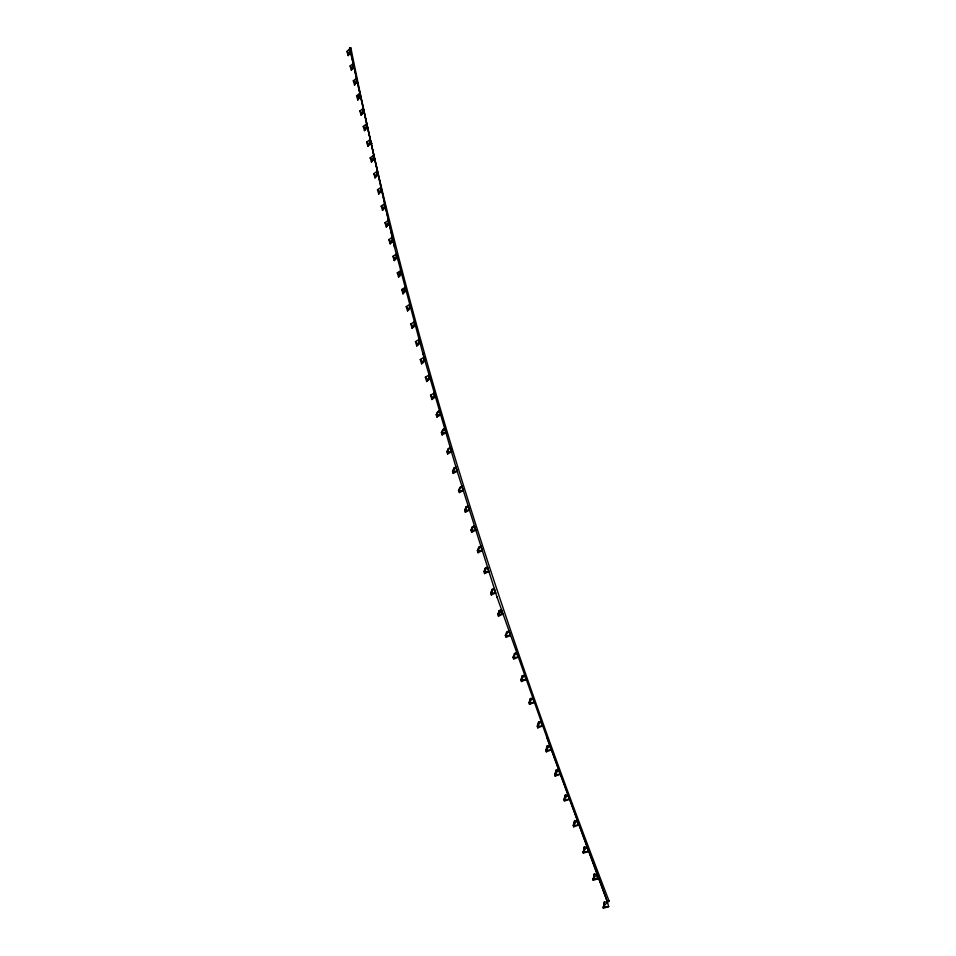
<?xml version="1.0" encoding="UTF-8"?>
<svg xmlns="http://www.w3.org/2000/svg" width="956" height="956" viewBox="0 0 956 956"><rect width="100%" height="100%" fill="white"/><g stroke="black" fill="none" stroke-linecap="round" stroke-linejoin="round"><path stroke-width="1.43" d="M350.888 47.931L349.609 47.8L349.454 53.656L348.163 55.579L346.944 51.433L350.888 47.931C409.18 339.93 502.27 623.491 609.056 901.042L607.43 902.129L547.214 738.45L496.905 596.663M353.134 63.586L352.645 68.258L351.33 70.158L350.111 66.012L353.134 63.586L353.947 66.382L351.33 70.158M359.659 93.389L359.157 98.098L357.807 99.962L356.576 95.791L359.659 93.389L360.46 96.15L359.157 98.098L356.576 95.791L360.46 96.15L357.807 99.962M362.993 108.614L362.491 113.358L361.117 115.186L359.886 111.016L362.993 108.614L363.794 111.362L362.491 113.358L359.886 111.016M366.375 124.077L365.861 128.833L364.475 130.649L363.244 126.467L366.375 124.077L367.176 126.801L365.861 128.833L363.244 126.467M373.378 155.47L372.852 160.273L371.43 162.03L370.187 157.836L373.378 155.47L374.178 158.146L372.852 160.273L370.187 157.836M377.034 171.315L376.497 176.155L375.051 177.888L373.808 173.681L377.034 171.315L377.823 173.992L376.497 176.155L373.808 173.681M380.739 187.424L380.201 192.287L378.743 193.984L377.489 189.778L380.739 187.424L381.528 190.065L380.201 192.287L377.489 189.778M384.515 203.783L383.965 208.671L382.484 210.344L381.217 206.126L384.515 203.783L385.304 206.4L383.965 208.671L381.217 206.126M388.351 220.406L387.789 225.317L386.284 226.954L385.017 222.736L388.351 220.406L389.128 222.999L387.789 225.317L385.017 222.736M392.235 237.291L391.673 242.238L390.144 243.84L388.877 239.609L392.235 237.291L393.012 239.872L391.673 242.238L388.877 239.609M396.346 254.045L395.772 259.016L394.219 260.594L392.952 256.351L396.346 254.045L397.122 256.602L395.772 259.016L392.952 256.351M400.731 270.524L400.158 275.519L398.58 277.061L397.302 272.819L400.731 270.524L401.496 273.046L400.158 275.519L397.302 272.819L401.496 273.046L398.58 277.061M409.742 304.343L409.144 309.409L407.507 310.879L406.228 306.625L409.742 304.343L410.494 306.828L409.144 309.409L406.228 306.625M414.366 321.718L413.757 326.809L412.096 328.243L410.817 323.976L414.366 321.718L415.119 324.168L413.757 326.809L410.817 323.976M419.075 339.404L418.465 344.53L416.768 345.929L415.49 341.65L419.075 339.404L419.815 341.83L418.465 344.53L415.49 341.65M423.914 357.305L423.293 362.467L421.572 363.818L420.281 359.54L423.914 357.305L424.655 359.707L423.293 362.467L420.281 359.54M434.311 392.988L433.666 398.21L431.885 399.5L430.582 395.198L434.311 392.988L435.028 395.33L433.666 398.21L430.582 395.198M436.952 417.031L437.609 411.785L439.425 410.53L440.716 414.844L436.952 417.031L436.235 414.737L437.609 411.785M442.114 434.908L442.783 429.614L444.636 428.408L445.926 432.733L442.114 434.908L441.409 432.638L442.783 429.614M447.623 453.981L448.304 448.651L450.192 447.48L451.495 451.818L447.623 453.981L446.93 451.734L448.304 448.651M453.252 473.435L453.933 468.07L455.857 466.958L457.171 471.296L453.252 473.435L452.558 471.236L453.933 468.07M465.369 512.273L466.074 506.835L468.082 505.808L469.384 510.169L465.369 512.273L464.7 510.146L466.074 506.835M471.643 532.277L472.372 526.792L474.415 525.812L475.73 530.186L471.643 532.277L470.985 530.186L472.372 526.792M478.06 552.711L478.801 547.179L480.892 546.27L482.206 550.644L478.06 552.711L477.414 550.656L478.801 547.179M484.62 573.6L485.373 568.031L487.512 567.171L488.827 571.557L484.62 573.6L483.987 571.592L485.373 568.031M491.336 594.955L492.101 589.35L494.276 588.549L495.59 592.935L491.336 594.955L490.715 592.995L492.101 589.35M498.458 616.178L499.235 610.525L501.47 609.785L502.784 614.182L498.458 616.178L497.849 614.266L499.235 610.525L501.9 613.262M521.474 681.509L522.299 675.713L524.701 675.163L526.015 679.585L521.474 681.509L520.924 679.752L522.299 675.713M529.528 704.393L530.377 698.537L532.827 698.071L534.141 702.493L529.528 704.393L529.003 702.684L530.377 698.537M537.786 727.863L538.658 721.947L541.18 721.553L542.482 725.998L537.786 727.863L537.284 726.213L538.658 721.947M546.318 751.822L547.214 745.859L549.784 745.549L551.098 749.982L546.318 751.822L545.84 750.233L547.214 745.859M555.197 776.141L556.105 770.13L558.746 769.903L560.049 774.348L555.197 776.141L554.731 774.623L556.105 770.13M564.865 797.483L565.235 795.057L567.948 794.914L569.25 799.359L564.303 801.128L563.873 799.67L565.235 795.057M573.66 826.797L574.628 820.666L577.412 820.618L578.703 825.064L573.66 826.797L573.265 825.41L574.628 820.666M583.291 853.17L584.271 846.98L587.127 847.04L588.418 851.485L583.291 853.17L584.271 846.98M593.186 880.297L594.19 874.059L597.13 874.214L598.42 878.66L593.186 880.297L594.19 874.059M603.356 908.2L604.383 901.902L607.407 902.165L608.697 906.611L603.356 908.2L604.383 901.902M405.953 289.788L403.002 293.815L401.723 289.572L405.201 287.278L404.615 292.309L401.723 289.572L405.953 289.788L403.002 293.815M357.185 81.152L354.545 84.953L353.326 80.794L356.373 78.38L355.883 83.064L353.326 80.794M348.163 55.579L350.756 51.815L349.454 53.656L346.944 51.433M353.947 66.382L352.645 68.258L350.111 66.012M354.545 84.953L356.516 82.108M361.117 115.186L363.125 112.318M364.475 130.649L366.507 127.757M367.893 146.328L370.605 142.468L367.893 146.328L366.65 142.145L369.817 139.767L369.291 144.547L366.65 142.145M371.43 162.03L373.485 159.126M375.051 177.888L377.823 173.992M378.743 193.984L380.835 191.045M382.484 210.344L384.599 207.392M386.284 226.954L389.128 222.999M390.144 243.84L392.295 240.864M394.219 260.594L397.122 256.602M407.507 310.879L409.754 307.844M412.096 328.243L414.366 325.195M416.768 345.929L419.063 342.857M421.572 363.818L424.655 359.707M426.675 381.492L429.794 377.345L428.431 380.165L426.675 381.492L425.384 377.202L429.065 374.967L428.431 380.165L425.384 377.202M431.885 399.5L434.251 396.37M439.425 410.53L436.235 414.737L440.716 414.844M444.636 428.408L441.409 432.638L445.926 432.733M450.192 447.48L446.93 451.734L451.495 451.818M455.857 466.958L452.558 471.236L457.171 471.296M461.879 486.234L458.533 490.548L459.227 492.71L463.194 490.583L461.879 486.234L459.92 487.309L458.533 490.548L463.194 490.583M468.082 505.808L464.7 510.146L469.384 510.169M474.415 525.812L470.985 530.186L475.73 530.186M480.892 546.27L477.414 550.656L482.206 550.644M487.512 567.171L483.987 571.592L488.827 571.557M494.276 588.549L490.715 592.995L495.59 592.935M501.47 609.785L497.849 614.266L502.784 614.182M509.022 631.044L505.354 635.561L505.939 637.425L510.337 635.453L509.022 631.044L506.74 631.725L505.354 635.561L510.337 635.453M524.701 675.163L520.924 679.752L526.015 679.585M532.827 698.071L529.003 702.684L534.141 702.493M541.18 721.553L537.284 726.213L542.482 725.998M549.784 745.549L545.84 750.233L551.098 749.982M558.746 769.903L554.731 774.623L560.049 774.348M567.948 794.914L563.873 799.67L569.25 799.359M577.412 820.618L573.265 825.41L578.703 825.064M587.127 847.04L582.921 851.868L588.418 851.485M597.13 874.214L592.84 879.078L598.42 878.66L596.723 876.819M607.407 902.165L603.057 907.065L608.697 906.611M518.08 657.25L513.611 659.198L513.037 657.381L514.424 653.438L516.766 652.828L518.08 657.25L513.037 657.381L516.634 652.482M546.916 737.435L607.168 901.185L609.056 901.042M456.526 469.157L497.216 597.727M422.731 353.182L456.849 470.244M607.168 901.185L607.43 902.129M423.078 354.294L394.183 245.967L349.609 47.8M394.517 247.102L349.956 48.959M371.836 143.34L370.844 144.392L370.51 143.233L371.836 143.34"/></g></svg>
